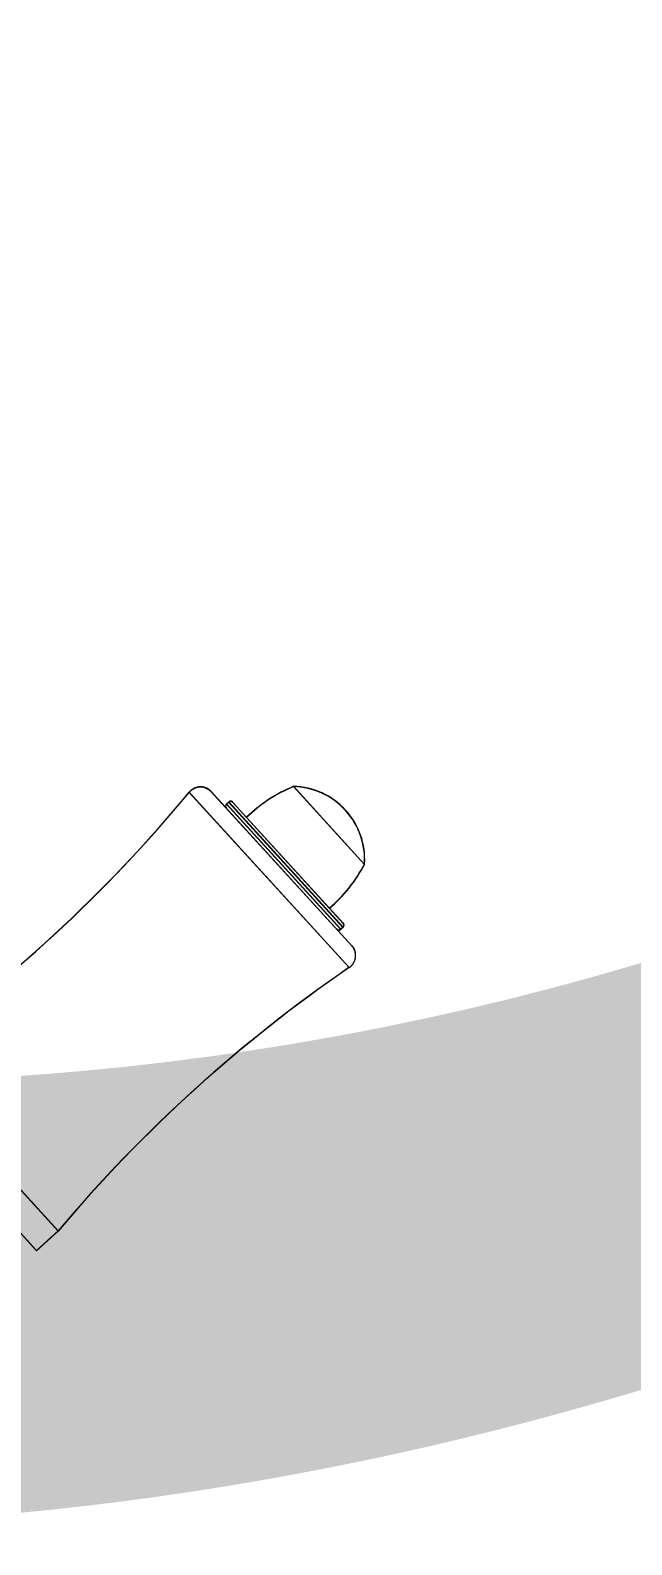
# Model space of a CAD drawing. Header units: millimetres. Extents: x -71377 to 516042, y -145869 to 441446.
# Drawn here: x 209089 to 209295, y 208768 to 209286 of the extents above; entities that cross this region are included whole.
import ezdxf

# ---------------------------------------------------------------- set-up
doc = ezdxf.new("R2010")
doc.units = ezdxf.units.MM
doc.header["$LTSCALE"] = 1000
doc.linetypes.add('IMPORT-DASHEDX2 _4_', pattern=[152.4, 101.6, -50.8])
for name, color, linetype, lineweight in [('05', 5, 'IMPORT-DASHEDX2 _4_', 5), ('A-text-1', 3, 'Continuous', 5), ('조경라인_dwg', 8, 'Continuous', 5)]:
    doc.layers.add(name, color=color, linetype=linetype, lineweight=lineweight)
doc.styles.add('나눔고딕_3', font='NanumGothic.ttf', dxfattribs={"height": 1400})

# ---------------------------------------------------------------- blocks, each defined once
blk = doc.blocks.new('조경라인_dwg-6847807-지반층 배치도')
at = {"layer": '05', "flags": 128}
for points in [[(209143.76, 209025.09), (209198.46, 208965.03), (209143.73, 209024.97)], [(209151.3, 209025.27), (209199.32, 208972.53), (209151.27, 209025.16)], [(209179.44, 209027.08), (209203.68, 209000.38), (209179.41, 209026.97)], [(209157.22, 209021.61), (209196.33, 208978.77), (209195.62, 208978.21), (209156.51, 209021.04), (209157.22, 209021.61), (209156.48, 209020.93), (209195.59, 208978.1), (209196.36, 208978.89), (209157.25, 209021.72)], [(209196.42, 208980.3), (209158.63, 209021.54), (209196.39, 208980.19)], [(209038.1, 208927.82), (209044.94, 208933.98), (209098.88, 208874.9), (209091.5, 208868.16), (209068.8, 208893.17), (209091.53, 208868.27), (209098.91, 208875.02), (209044.97, 208934.09), (209038.07, 208927.71)]]:
    blk.add_lwpolyline(points, dxfattribs=at)
at = {"layer": '05'}
for centre, radius, start, end in [((208758.66, 209343.91), 500, 304.9286, 320.3659), ((208758.69, 209344.03), 500, 304.9286, 320.3659), ((209147.58, 209021.78), 5, 42.3982, 140.3659), ((209147.61, 209021.9), 5, 42.3982, 140.3659), ((209198.41, 208980.72), 50, 112.3354, 134.5158), ((209198.44, 208980.83), 50, 112.3354, 134.5158), ((209178.73, 209001.98), 25, 356.3437, 88.4527), ((209178.76, 209002.09), 25, 356.3437, 88.4527), ((209157.16, 209020.19), 1, 132.3982, 222.3982), ((209157.19, 209020.31), 1, 132.3982, 222.3982), ((209157.89, 209020.87), 1, 42.3982, 132.3982), ((209157.93, 209020.98), 1, 42.3982, 132.3982), ((209159.35, 209023.5), 50, 310.2807, 332.461), ((209159.38, 209023.61), 50, 310.2807, 332.461), ((209194.92, 208978.84), 1, 222.3982, 312.3982), ((209194.95, 208978.95), 1, 222.3982, 312.3982), ((209195.65, 208979.51), 1, 312.3982, 42.3982), ((209195.69, 208979.63), 1, 312.3982, 42.3982), ((209195.63, 208969.16), 5, 304.4306, 42.3982), ((209195.66, 208969.27), 5, 304.4306, 42.3982), ((209481.16, 208552.63), 500, 124.4306, 139.8678), ((209481.19, 208552.74), 500, 124.4306, 139.8678)]:
    blk.add_arc(centre, radius, start, end, dxfattribs=at)

msp = doc.modelspace()

# ---------------------------------------------------------------- block references
at = {"layer": '조경라인_dwg', "rotation": 8.537736462515947e-07}
msp.add_blockref('조경라인_dwg-6847807-지반층 배치도', (0, 0), dxfattribs=at)

# ---------------------------------------------------------------- texts
at = {"layer": 'A-text-1', "char_height": 1400, "attachment_point": 1, "rotation": 313, "line_spacing_factor": 1.2, "style": '나눔고딕_3'}
for s, insert, width in [('\\pxt9.07143,18.14286,27.21429,36.28571,45.35714,54.42857,63.5,72.57143,81.64286,90.71429,99.78571,108.85714,117.92857,127,136.07143,145.14286,154.21429,163.28571,172.35714,181.42857,190.5,199.57143,208.64286,217.71429,226.78571,235.85714,244.92857,254,263.07143,272.14286,281.21429,290.28571;{관리사무소(B1F)}', (208777.65, 213987.49), 16901.643), ('\\pxt9.07143,18.14286,27.21429,36.28571,45.35714,54.42857,63.5,72.57143,81.64286,90.71429,99.78571,108.85714,117.92857,127,136.07143,145.14286,154.21429,163.28571,172.35714,181.42857,190.5,199.57143,208.64286,217.71429,226.78571,235.85714,244.92857,254,263.07143,272.14286,281.21429,290.28571;{근로자휴게실(B1F)}', (207122.02, 212331.85), 19076.981), ('\\pxt9.07143,18.14286,27.21429,36.28571,45.35714,54.42857,63.5,72.57143,81.64286,90.71429,99.78571,108.85714,117.92857,127,136.07143,145.14286,154.21429,163.28571,172.35714,181.42857,190.5,199.57143,208.64286,217.71429,226.78571,235.85714,244.92857,254,263.07143,272.14286,281.21429,290.28571;{피트니스센터(B1F)}', (205383.54, 210593.38), 19076.981)]:
    msp.add_mtext(s, dxfattribs=dict(at, insert=insert, width=width))

doc.saveas('drawing.dxf')
